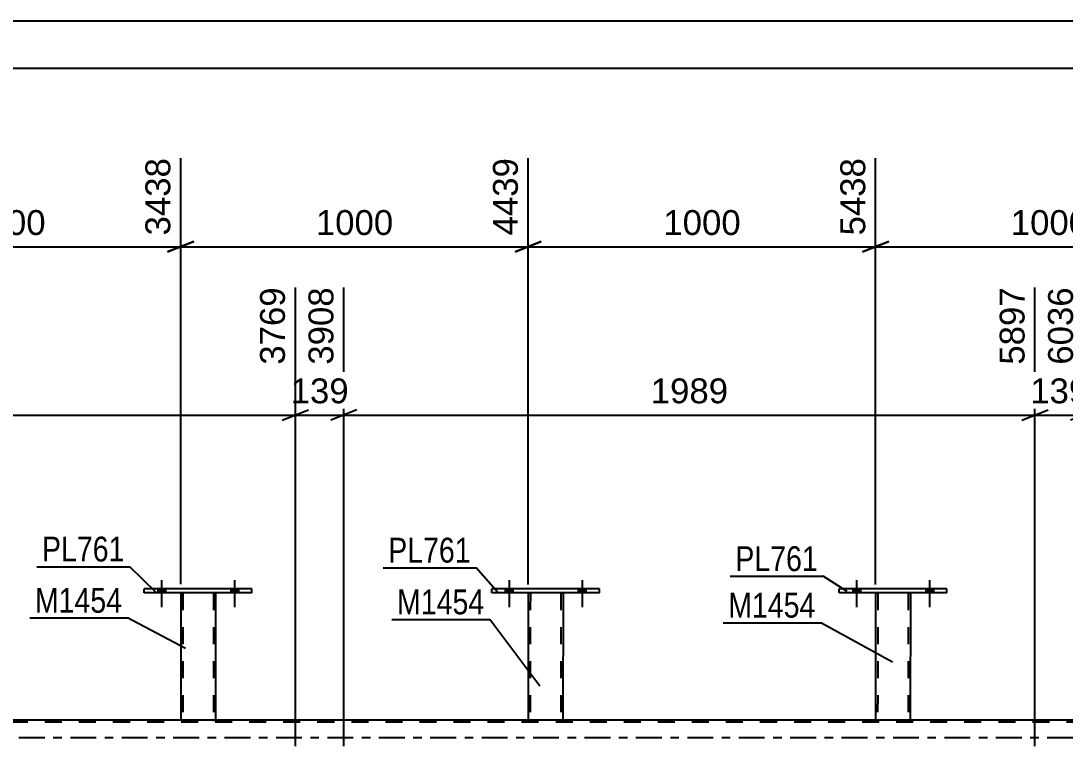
# Model space of a CAD drawing. Header units: millimetres. Extents: x -57 to 784, y -422 to 172.
# Drawn here: x 116.9 to 237.1, y -1 to 82.5 of the extents above; entities that cross this region are included whole.
import ezdxf

# ---------------------------------------------------------------- set-up
doc = ezdxf.new("R2010")
doc.units = ezdxf.units.MM
doc.linetypes.add('DXK_LINE_DOT2', pattern=[3.9198, 1.9599, -1.9599])
doc.linetypes.add('DXK_LINE_DOT3', pattern=[5.9187, 2.979, -0.9799, 0.9799, -0.9799])
doc.styles.add('Arial', font='ARIAL.TTF', dxfattribs={"height": 0.2})
doc.styles.add('Arial Narrow', font='ARIALN.TTF', dxfattribs={"height": 0.2})

# ---------------------------------------------------------------- blocks, each defined once
blk = doc.blocks.new('Part-122571766-3581 - 3505')
at = {"color": 2, "linetype": 'Continuous'}
for p, q in [((215.31, 16.64), (215.3, 2)), ((219.31, 16.64), (219.3, 2)), ((215.34, 2), (215.3, 2)), ((215.44, 2), (215.34, 2)), ((215.6, 2), (215.44, 2)), ((219.01, 2), (215.6, 2)), ((219.16, 2), (219.01, 2)), ((219.27, 2), (219.16, 2)), ((219.3, 2), (219.27, 2))]:
    blk.add_line(p, q, dxfattribs=at)
at = {"color": 7, "linetype": 'DXK_LINE_DOT2'}
for p, q in [((215.31, 16.64), (215.31, 16.64)), ((215.31, 16.64), (215.31, 16.64)), ((215.31, 16.64), (215.31, 16.64)), ((215.34, 16.64), (215.31, 16.64)), ((215.31, 16.64), (215.34, 16.64)), ((215.45, 16.64), (215.34, 16.64)), ((215.34, 16.64), (215.45, 16.64)), ((215.6, 16.64), (215.45, 16.64)), ((215.45, 16.64), (215.6, 16.64)), ((215.55, 16.64), (215.54, 2)), ((215.55, 16.64), (215.55, 16.64)), ((215.56, 16.64), (215.55, 16.64)), ((215.55, 16.64), (215.56, 16.64)), ((215.62, 16.64), (215.56, 16.64)), ((215.56, 16.64), (215.62, 16.64)), ((219.01, 16.64), (215.6, 16.64)), ((219.01, 16.64), (215.6, 16.64)), ((218.92, 16.64), (215.62, 16.64)), ((215.62, 16.64), (215.69, 16.64)), ((219, 16.64), (215.69, 16.64)), ((219, 16.64), (218.92, 16.64)), ((219.05, 16.64), (219, 16.64)), ((219, 16.64), (219.05, 16.64)), ((219.01, 16.64), (219.17, 16.64)), ((219.17, 16.64), (219.01, 16.64)), ((219.07, 16.64), (219.05, 16.64)), ((219.05, 16.64), (219.07, 16.64)), ((219.07, 16.64), (219.06, 2)), ((219.07, 16.64), (219.07, 16.64)), ((219.17, 16.64), (219.27, 16.64)), ((219.27, 16.64), (219.17, 16.64)), ((219.27, 16.64), (219.31, 16.64)), ((219.31, 16.64), (219.27, 16.64)), ((219.31, 16.64), (219.31, 16.64)), ((219.31, 16.64), (219.31, 16.64)), ((219.31, 16.64), (219.31, 16.64)), ((215.3, 2), (215.34, 2)), ((215.34, 2), (215.44, 2)), ((215.44, 2), (215.6, 2)), ((215.56, 2), (215.54, 2)), ((215.54, 2), (215.56, 2)), ((215.61, 2), (215.56, 2)), ((215.56, 2), (215.6, 2)), ((219.01, 2), (215.6, 2)), ((215.6, 2), (215.61, 2)), ((218.91, 2), (215.61, 2)), ((215.61, 2), (215.69, 2)), ((218.99, 2), (215.69, 2)), ((218.99, 2), (218.91, 2)), ((219.04, 2), (218.99, 2)), ((218.99, 2), (219.04, 2)), ((219.01, 2), (219.16, 2)), ((219.06, 2), (219.04, 2)), ((219.04, 2), (219.06, 2)), ((219.16, 2), (219.27, 2)), ((219.27, 2), (219.3, 2))]:
    blk.add_line(p, q, dxfattribs=at)
blk = doc.blocks.new('Part-122571766-3854 - 3505')
at = {"color": 2, "linetype": 'Continuous'}
for p, q in [((135.31, 16.64), (135.31, 2)), ((139.31, 16.64), (139.31, 2)), ((135.34, 2), (135.31, 2)), ((135.45, 2), (135.34, 2)), ((135.6, 2), (135.45, 2)), ((139.01, 2), (135.6, 2)), ((139.17, 2), (139.01, 2)), ((139.27, 2), (139.17, 2)), ((139.31, 2), (139.27, 2))]:
    blk.add_line(p, q, dxfattribs=at)
at = {"color": 7, "linetype": 'DXK_LINE_DOT2'}
for p, q in [((135.31, 16.64), (135.31, 16.64)), ((135.31, 16.64), (135.31, 16.64)), ((135.31, 16.64), (135.31, 16.64)), ((135.35, 16.64), (135.31, 16.64)), ((135.31, 16.64), (135.35, 16.64)), ((135.45, 16.64), (135.35, 16.64)), ((135.35, 16.64), (135.45, 16.64)), ((135.61, 16.64), (135.45, 16.64)), ((135.45, 16.64), (135.61, 16.64)), ((135.55, 16.64), (135.55, 16.64)), ((135.55, 16.64), (135.55, 2)), ((135.57, 16.64), (135.55, 16.64)), ((135.55, 16.64), (135.57, 16.64)), ((135.62, 16.64), (135.57, 16.64)), ((135.57, 16.64), (135.62, 16.64)), ((139.02, 16.64), (135.61, 16.64)), ((139.02, 16.64), (135.61, 16.64)), ((138.92, 16.64), (135.62, 16.64)), ((135.62, 16.64), (135.7, 16.64)), ((139, 16.64), (135.7, 16.64)), ((139, 16.64), (138.92, 16.64)), ((139.05, 16.64), (139, 16.64)), ((139, 16.64), (139.05, 16.64)), ((139.02, 16.64), (139.17, 16.64)), ((139.17, 16.64), (139.02, 16.64)), ((139.07, 16.64), (139.05, 16.64)), ((139.05, 16.64), (139.07, 16.64)), ((139.07, 16.64), (139.07, 16.64)), ((139.07, 16.64), (139.07, 2)), ((139.17, 16.64), (139.28, 16.64)), ((139.28, 16.64), (139.17, 16.64)), ((139.28, 16.64), (139.31, 16.64)), ((139.31, 16.64), (139.28, 16.64)), ((139.31, 16.64), (139.31, 16.64)), ((139.31, 16.64), (139.31, 16.64)), ((139.31, 16.64), (139.31, 16.64)), ((135.31, 2), (135.34, 2)), ((135.34, 2), (135.45, 2)), ((135.45, 2), (135.6, 2)), ((135.57, 2), (135.55, 2)), ((135.55, 2), (135.57, 2)), ((135.62, 2), (135.57, 2)), ((135.57, 2), (135.6, 2)), ((139.01, 2), (135.6, 2)), ((135.6, 2), (135.62, 2)), ((138.92, 2), (135.62, 2)), ((135.62, 2), (135.7, 2)), ((139, 2), (135.7, 2)), ((139, 2), (138.92, 2)), ((139.05, 2), (139, 2)), ((139, 2), (139.05, 2)), ((139.01, 2), (139.17, 2)), ((139.07, 2), (139.05, 2)), ((139.05, 2), (139.07, 2)), ((139.17, 2), (139.27, 2)), ((139.27, 2), (139.31, 2))]:
    blk.add_line(p, q, dxfattribs=at)
blk = doc.blocks.new('Bolt-122571766-3906 - 3505')
at = {"linetype": 'Continuous'}
for points in [[(212.67, 16.64), (213.55, 16.64), (213.55, 17.12), (212.67, 17.12)], [(221.07, 16.64), (221.95, 16.64), (221.95, 17.12), (221.07, 17.12)]]:
    blk.add_hatch(color=1, dxfattribs=at).paths.add_polyline_path(points)
at = {"color": 1, "linetype": 'Continuous'}
for p, q in [((213.11, 18.12), (213.11, 15)), ((221.51, 18.12), (221.51, 15)), ((212.67, 17.12), (212.67, 16.64)), ((213.55, 17.12), (213.55, 16.64)), ((221.07, 17.12), (221.07, 16.64)), ((221.95, 17.12), (221.95, 16.64))]:
    blk.add_line(p, q, dxfattribs=at)
blk = doc.blocks.new('Bolt-122571766-3802 - 3505')
at = {"linetype": 'Continuous'}
for points in [[(132.67, 16.64), (133.55, 16.64), (133.55, 17.12), (132.67, 17.12)], [(141.07, 16.64), (141.95, 16.64), (141.95, 17.12), (141.07, 17.12)]]:
    blk.add_hatch(color=1, dxfattribs=at).paths.add_polyline_path(points)
at = {"color": 1, "linetype": 'Continuous'}
for p, q in [((133.11, 18.12), (133.11, 15)), ((141.51, 18.12), (141.51, 15)), ((132.67, 17.12), (132.67, 16.64)), ((133.55, 17.12), (133.55, 16.64)), ((141.07, 17.12), (141.07, 16.64)), ((141.95, 17.12), (141.95, 16.64))]:
    blk.add_line(p, q, dxfattribs=at)
blk = doc.blocks.new('Part-122571766-3964 - 3505')
at = {"color": 2, "linetype": 'Continuous'}
for p, q in [((171.12, 16.64), (171.12, 17.12)), ((183.52, 17.12), (171.12, 17.12)), ((183.52, 16.64), (183.52, 17.12)), ((183.52, 16.64), (171.12, 16.64))]:
    blk.add_line(p, q, dxfattribs=at)
blk = doc.blocks.new('Bolt-122571766-3895 - 3505')
at = {"linetype": 'Continuous'}
for points in [[(132.67, 16.64), (133.55, 16.64), (133.55, 17.12), (132.67, 17.12)], [(141.07, 16.64), (141.95, 16.64), (141.95, 17.12), (141.07, 17.12)]]:
    blk.add_hatch(color=1, dxfattribs=at).paths.add_polyline_path(points)
at = {"color": 1, "linetype": 'Continuous'}
for p, q in [((133.11, 18.12), (133.11, 15)), ((141.51, 18.12), (141.51, 15)), ((132.67, 17.12), (132.67, 16.64)), ((133.55, 17.12), (133.55, 16.64)), ((141.07, 17.12), (141.07, 16.64)), ((141.95, 17.12), (141.95, 16.64))]:
    blk.add_line(p, q, dxfattribs=at)
blk = doc.blocks.new('Bolt-122571766-3905 - 3505')
at = {"linetype": 'Continuous'}
for points in [[(172.68, 16.64), (173.56, 16.64), (173.56, 17.12), (172.68, 17.12)], [(181.08, 16.64), (181.96, 16.64), (181.96, 17.12), (181.08, 17.12)]]:
    blk.add_hatch(color=1, dxfattribs=at).paths.add_polyline_path(points)
at = {"color": 1, "linetype": 'Continuous'}
for p, q in [((173.12, 18.12), (173.12, 15)), ((181.52, 18.12), (181.52, 15)), ((172.68, 17.12), (172.68, 16.64)), ((173.56, 17.12), (173.56, 16.64)), ((181.08, 17.12), (181.08, 16.64)), ((181.96, 17.12), (181.96, 16.64))]:
    blk.add_line(p, q, dxfattribs=at)
blk = doc.blocks.new('Part-122571766-3974 - 3505')
at = {"color": 7, "linetype": 'DXK_LINE_DOT2'}
for p, q in [((697.85, 1.76), (33.83, 1.76)), ((693.92, 2), (95.3, 2)), ((139.31, 2), (135.31, 2)), ((179.31, 2), (175.31, 2)), ((219.3, 2), (215.3, 2))]:
    blk.add_line(p, q, dxfattribs=at)
at = {"color": 2, "linetype": 'Continuous'}
for p, q in [((135.31, 2), (99.3, 2)), ((175.31, 2), (139.31, 2)), ((215.3, 2), (179.31, 2)), ((255.3, 2), (219.3, 2))]:
    blk.add_line(p, q, dxfattribs=at)
at = {"color": 7, "linetype": 'DXK_LINE_DOT3'}
blk.add_line((33.83, 0), (707.85, 0), dxfattribs=at)
blk = doc.blocks.new('Part-122571766-3985 - 3505')
at = {"color": 2, "linetype": 'Continuous'}
for p, q in [((175.32, 16.64), (175.31, 2)), ((179.32, 16.64), (179.31, 2)), ((175.35, 2), (175.31, 2)), ((175.45, 2), (175.35, 2)), ((175.61, 2), (175.45, 2)), ((179.02, 2), (175.61, 2)), ((179.17, 2), (179.02, 2)), ((179.28, 2), (179.17, 2)), ((179.31, 2), (179.28, 2))]:
    blk.add_line(p, q, dxfattribs=at)
at = {"color": 7, "linetype": 'DXK_LINE_DOT2'}
for p, q in [((175.32, 16.64), (175.32, 16.64)), ((175.32, 16.64), (175.32, 16.64)), ((175.32, 16.64), (175.32, 16.64)), ((175.35, 16.64), (175.32, 16.64)), ((175.32, 16.64), (175.35, 16.64)), ((175.46, 16.64), (175.35, 16.64)), ((175.35, 16.64), (175.46, 16.64)), ((175.61, 16.64), (175.46, 16.64)), ((175.46, 16.64), (175.61, 16.64)), ((175.56, 16.64), (175.55, 2)), ((175.56, 16.64), (175.56, 16.64)), ((175.58, 16.64), (175.56, 16.64)), ((175.56, 16.64), (175.58, 16.64)), ((175.63, 16.64), (175.58, 16.64)), ((175.58, 16.64), (175.63, 16.64)), ((179.02, 16.64), (175.61, 16.64)), ((179.02, 16.64), (175.61, 16.64)), ((178.93, 16.64), (175.63, 16.64)), ((175.63, 16.64), (175.71, 16.64)), ((179.01, 16.64), (175.71, 16.64)), ((179.01, 16.64), (178.93, 16.64)), ((179.06, 16.64), (179.01, 16.64)), ((179.01, 16.64), (179.06, 16.64)), ((179.02, 16.64), (179.18, 16.64)), ((179.18, 16.64), (179.02, 16.64)), ((179.08, 16.64), (179.06, 16.64)), ((179.06, 16.64), (179.08, 16.64)), ((179.08, 16.64), (179.07, 2)), ((179.08, 16.64), (179.08, 16.64)), ((179.18, 16.64), (179.28, 16.64)), ((179.28, 16.64), (179.18, 16.64)), ((179.28, 16.64), (179.32, 16.64)), ((179.32, 16.64), (179.28, 16.64)), ((179.32, 16.64), (179.32, 16.64)), ((179.32, 16.64), (179.32, 16.64)), ((179.32, 16.64), (179.32, 16.64)), ((175.31, 2), (175.35, 2)), ((175.35, 2), (175.45, 2)), ((175.45, 2), (175.61, 2)), ((175.57, 2), (175.55, 2)), ((175.55, 2), (175.57, 2)), ((175.62, 2), (175.57, 2)), ((175.57, 2), (175.61, 2)), ((179.02, 2), (175.61, 2)), ((175.61, 2), (175.62, 2)), ((178.93, 2), (175.62, 2)), ((175.62, 2), (175.7, 2)), ((179, 2), (175.7, 2)), ((179, 2), (178.93, 2)), ((179.05, 2), (179, 2)), ((179, 2), (179.05, 2)), ((179.02, 2), (179.17, 2)), ((179.07, 2), (179.05, 2)), ((179.05, 2), (179.07, 2)), ((179.17, 2), (179.28, 2)), ((179.28, 2), (179.31, 2))]:
    blk.add_line(p, q, dxfattribs=at)
blk = doc.blocks.new('Bolt-122571766-4017 - 3505')
at = {"linetype": 'Continuous'}
for points in [[(172.68, 16.64), (173.56, 16.64), (173.56, 17.12), (172.68, 17.12)], [(181.08, 16.64), (181.96, 16.64), (181.96, 17.12), (181.08, 17.12)]]:
    blk.add_hatch(color=1, dxfattribs=at).paths.add_polyline_path(points)
at = {"color": 1, "linetype": 'Continuous'}
for p, q in [((173.12, 18.12), (173.12, 15)), ((181.52, 18.12), (181.52, 15)), ((172.68, 17.12), (172.68, 16.64)), ((173.56, 17.12), (173.56, 16.64)), ((181.08, 17.12), (181.08, 16.64)), ((181.96, 17.12), (181.96, 16.64))]:
    blk.add_line(p, q, dxfattribs=at)
blk = doc.blocks.new('Part-122571766-4027 - 3505')
at = {"color": 2, "linetype": 'Continuous'}
for p, q in [((211.11, 16.64), (211.11, 17.12)), ((223.51, 17.12), (211.11, 17.12)), ((223.51, 16.64), (223.51, 17.12)), ((223.51, 16.64), (211.11, 16.64))]:
    blk.add_line(p, q, dxfattribs=at)
blk = doc.blocks.new('Part-122571766-4033 - 3505')
at = {"color": 2, "linetype": 'Continuous'}
for p, q in [((131.11, 16.64), (131.11, 17.12)), ((143.51, 17.12), (131.11, 17.12)), ((143.51, 16.64), (143.51, 17.12)), ((143.51, 16.64), (131.11, 16.64))]:
    blk.add_line(p, q, dxfattribs=at)
blk = doc.blocks.new('Bolt-122571766-4058 - 3505')
at = {"linetype": 'Continuous'}
for points in [[(212.67, 16.64), (213.55, 16.64), (213.55, 17.12), (212.67, 17.12)], [(221.07, 16.64), (221.95, 16.64), (221.95, 17.12), (221.07, 17.12)]]:
    blk.add_hatch(color=1, dxfattribs=at).paths.add_polyline_path(points)
at = {"color": 1, "linetype": 'Continuous'}
for p, q in [((213.11, 18.12), (213.11, 15)), ((221.51, 18.12), (221.51, 15)), ((212.67, 17.12), (212.67, 16.64)), ((213.55, 17.12), (213.55, 16.64)), ((221.07, 17.12), (221.07, 16.64)), ((221.95, 17.12), (221.95, 16.64))]:
    blk.add_line(p, q, dxfattribs=at)
blk = doc.blocks.new('StraightDimension-122571766-4810 - 3505')
at = {"color": 7, "linetype": 'Continuous'}
for p, q in [((215.31, 17.62), (215.31, 66.72)), ((255.31, 17.6), (255.31, 66.72)), ((216.81, 57.13), (213.81, 55.93)), ((215.31, 56.53), (255.31, 56.53)), ((253.81, 55.93), (256.81, 57.13))]:
    blk.add_line(p, q, dxfattribs=at)
at = {"color": 0}
blk.add_wipeout([(240.35, 57.28), (240.35, 61.48), (230.26, 61.48), (230.26, 57.28)], dxfattribs=at)
at = {"color": 3, "style": 'Arial'}
blk.add_text('1000', height=2.865, dxfattribs=at).set_placement((230.86, 57.88))
at = {"color": 0, "linetype": 'Continuous'}
blk.add_wipeout([(254.71, 67.32), (250.51, 67.32), (250.51, 57.23), (254.71, 57.23)], dxfattribs=at)
at = {"color": 3, "linetype": 'Continuous', "style": 'Arial'}
blk.add_text('6438', height=2.865, rotation=90.0002, dxfattribs=at).set_placement((254.11, 57.83))
blk = doc.blocks.new('StraightDimension-122571766-4668 - 3505')
at = {"color": 7, "linetype": 'Continuous'}
for p, q in [((154.09, -1), (154.09, 51.84)), ((233.65, -1), (233.65, 51.84)), ((155.59, 37.74), (152.59, 36.54)), ((232.15, 36.54), (235.15, 37.74)), ((154.09, 37.14), (233.65, 37.14))]:
    blk.add_line(p, q, dxfattribs=at)
at = {"color": 0}
blk.add_wipeout([(198.92, 37.89), (198.92, 42.09), (188.82, 42.09), (188.82, 37.89)], dxfattribs=at)
at = {"color": 3, "style": 'Arial'}
blk.add_text('1989', height=2.865, dxfattribs=at).set_placement((189.42, 38.49))
at = {"color": 0, "linetype": 'Continuous'}
blk.add_wipeout([(233.05, 52.44), (228.85, 52.44), (228.85, 42.34), (233.05, 42.34)], dxfattribs=at)
at = {"color": 3, "linetype": 'Continuous', "style": 'Arial'}
blk.add_text('5897', height=2.865, rotation=90.0002, dxfattribs=at).set_placement((232.45, 42.94))
blk = doc.blocks.new('StraightDimension-122571766-4826 - 3505')
at = {"color": 7, "linetype": 'Continuous'}
for p, q in [((135.31, 17.64), (135.31, 66.72)), ((175.32, 17.63), (175.32, 66.72)), ((136.81, 57.13), (133.81, 55.93)), ((135.31, 56.53), (175.32, 56.53)), ((173.82, 55.93), (176.82, 57.13))]:
    blk.add_line(p, q, dxfattribs=at)
at = {"color": 0}
blk.add_wipeout([(160.36, 57.28), (160.36, 61.48), (150.27, 61.48), (150.27, 57.28)], dxfattribs=at)
at = {"color": 3, "style": 'Arial'}
blk.add_text('1000', height=2.865, dxfattribs=at).set_placement((150.87, 57.88))
at = {"color": 0, "linetype": 'Continuous'}
blk.add_wipeout([(174.72, 67.32), (170.52, 67.32), (170.52, 57.23), (174.72, 57.23)], dxfattribs=at)
at = {"color": 3, "linetype": 'Continuous', "style": 'Arial'}
blk.add_text('4439', height=2.865, rotation=90.0002, dxfattribs=at).set_placement((174.12, 57.83))
blk = doc.blocks.new('StraightDimension-122571766-4682 - 3505')
at = {"color": 7, "linetype": 'Continuous'}
for p, q in [((148.51, -1), (148.51, 51.84)), ((154.09, -1), (154.09, 51.84)), ((147.01, 36.54), (150.01, 37.74)), ((155.59, 37.74), (152.59, 36.54)), ((148.51, 37.14), (154.09, 37.14))]:
    blk.add_line(p, q, dxfattribs=at)
at = {"color": 0}
blk.add_wipeout([(155.24, 37.89), (155.24, 42.09), (147.37, 42.09), (147.37, 37.89)], dxfattribs=at)
at = {"color": 3, "style": 'Arial'}
blk.add_text('139', height=2.865, dxfattribs=at).set_placement((147.97, 38.49))
at = {"color": 0, "linetype": 'Continuous'}
blk.add_wipeout([(153.49, 52.44), (149.29, 52.44), (149.29, 42.34), (153.49, 42.34)], dxfattribs=at)
at = {"color": 3, "linetype": 'Continuous', "style": 'Arial'}
blk.add_text('3908', height=2.865, rotation=90.0002, dxfattribs=at).set_placement((152.89, 42.94))
blk = doc.blocks.new('StraightDimension-122571766-4700 - 3505')
at = {"color": 7, "linetype": 'Continuous'}
for p, q in [((148.51, -1), (148.51, 51.84)), ((64.7, -1), (64.7, 47.34)), ((66.2, 37.74), (63.2, 36.54)), ((147.01, 36.54), (150.01, 37.74)), ((64.7, 37.14), (148.51, 37.14))]:
    blk.add_line(p, q, dxfattribs=at)
at = {"color": 0}
blk.add_wipeout([(111.65, 37.89), (111.65, 42.09), (101.56, 42.09), (101.56, 37.89)], dxfattribs=at)
at = {"color": 3, "style": 'Arial'}
blk.add_text('2095', height=2.865, dxfattribs=at).set_placement((102.16, 38.49))
at = {"color": 0, "linetype": 'Continuous'}
blk.add_wipeout([(147.91, 52.44), (143.71, 52.44), (143.71, 42.34), (147.91, 42.34)], dxfattribs=at)
at = {"color": 3, "linetype": 'Continuous', "style": 'Arial'}
blk.add_text('3769', height=2.865, rotation=90.0002, dxfattribs=at).set_placement((147.31, 42.94))
blk = doc.blocks.new('StraightDimension-122571766-4654 - 3505')
at = {"color": 7, "linetype": 'Continuous'}
for p, q in [((233.65, -1), (233.65, 51.84)), ((239.22, -1), (239.22, 51.84)), ((232.15, 36.54), (235.15, 37.74)), ((240.72, 37.74), (237.72, 36.54)), ((233.65, 37.14), (239.22, 37.14))]:
    blk.add_line(p, q, dxfattribs=at)
at = {"color": 0}
blk.add_wipeout([(240.37, 37.89), (240.37, 42.09), (232.5, 42.09), (232.5, 37.89)], dxfattribs=at)
at = {"color": 3, "style": 'Arial'}
blk.add_text('139', height=2.865, dxfattribs=at).set_placement((233.1, 38.49))
at = {"color": 0, "linetype": 'Continuous'}
blk.add_wipeout([(238.62, 52.44), (234.42, 52.44), (234.42, 42.34), (238.62, 42.34)], dxfattribs=at)
at = {"color": 3, "linetype": 'Continuous', "style": 'Arial'}
blk.add_text('6036', height=2.865, rotation=90.0002, dxfattribs=at).set_placement((238.02, 42.94))
blk = doc.blocks.new('StraightDimension-122571766-4818 - 3505')
at = {"color": 7, "linetype": 'Continuous'}
for p, q in [((175.32, 17.63), (175.32, 66.72)), ((215.31, 17.62), (215.31, 66.72)), ((176.82, 57.13), (173.82, 55.93)), ((175.32, 56.53), (215.31, 56.53)), ((213.81, 55.93), (216.81, 57.13))]:
    blk.add_line(p, q, dxfattribs=at)
at = {"color": 0}
blk.add_wipeout([(200.36, 57.28), (200.36, 61.48), (190.27, 61.48), (190.27, 57.28)], dxfattribs=at)
at = {"color": 3, "style": 'Arial'}
blk.add_text('1000', height=2.865, dxfattribs=at).set_placement((190.87, 57.88))
at = {"color": 0, "linetype": 'Continuous'}
blk.add_wipeout([(214.71, 67.32), (210.51, 67.32), (210.51, 57.23), (214.71, 57.23)], dxfattribs=at)
at = {"color": 3, "linetype": 'Continuous', "style": 'Arial'}
blk.add_text('5438', height=2.865, rotation=90.0002, dxfattribs=at).set_placement((214.11, 57.83))
blk = doc.blocks.new('StraightDimension-122571766-4834 - 3505')
at = {"color": 7, "linetype": 'Continuous'}
for p, q in [((95.31, 17.64), (95.31, 66.72)), ((135.31, 17.64), (135.31, 66.72)), ((96.81, 57.13), (93.81, 55.93)), ((95.31, 56.53), (135.31, 56.53)), ((133.81, 55.93), (136.81, 57.13))]:
    blk.add_line(p, q, dxfattribs=at)
at = {"color": 0}
blk.add_wipeout([(120.36, 57.28), (120.36, 61.48), (110.26, 61.48), (110.26, 57.28)], dxfattribs=at)
at = {"color": 3, "style": 'Arial'}
blk.add_text('1000', height=2.865, dxfattribs=at).set_placement((110.86, 57.88))
at = {"color": 0, "linetype": 'Continuous'}
blk.add_wipeout([(134.71, 67.32), (130.51, 67.32), (130.51, 57.23), (134.71, 57.23)], dxfattribs=at)
at = {"color": 3, "linetype": 'Continuous', "style": 'Arial'}
blk.add_text('3438', height=2.865, rotation=90.0002, dxfattribs=at).set_placement((134.11, 57.83))
blk = doc.blocks.new('StraightDimension-122571766-6719 - 5456')
at = {"color": 7, "linetype": 'Continuous'}
blk.add_line((8.64, 77.08), (698.49, 77.08), dxfattribs=at)
blk = doc.blocks.new('StraightDimension-122571766-6068 - 5456')
at = {"color": 7, "linetype": 'Continuous'}
blk.add_line((9.28, 82.54), (697.85, 82.54), dxfattribs=at)
blk = doc.blocks.new('Mark-122571766-3577 - 3505')
at = {"color": 0}
blk.add_wipeout([(208.39, 13.8), (208.39, 16.8), (198.34, 16.8), (198.34, 13.8)], dxfattribs=at)
blk.add_wipeout([(208.39, 13.8), (208.39, 16.8), (198.34, 16.8), (198.34, 13.8)], dxfattribs=at)
at = {"color": 30, "linetype": 'Continuous'}
for p in [(197.74, 13.2), (217.24, 8.69)]:
    blk.add_line(p, (208.99, 13.2), dxfattribs=at)
at = {"color": 3, "style": 'Arial Narrow'}
blk.add_text('M1454', height=2.863, dxfattribs=at).set_placement((198.34, 13.8))
blk = doc.blocks.new('Mark-122571766-3850 - 3505')
at = {"color": 0}
blk.add_wipeout([(128.59, 14.36), (128.59, 17.36), (118.53, 17.36), (118.53, 14.36)], dxfattribs=at)
blk.add_wipeout([(128.59, 14.36), (128.59, 17.36), (118.53, 17.36), (118.53, 14.36)], dxfattribs=at)
at = {"color": 30, "linetype": 'Continuous'}
for p in [(117.93, 13.76), (135.86, 10.26)]:
    blk.add_line(p, (129.19, 13.76), dxfattribs=at)
at = {"color": 3, "style": 'Arial Narrow'}
blk.add_text('M1454', height=2.863, dxfattribs=at).set_placement((118.53, 14.36))
blk = doc.blocks.new('Mark-122571766-3960 - 3505')
at = {"color": 0}
blk.add_wipeout([(168.71, 20.14), (168.71, 23.14), (159.2, 23.14), (159.2, 20.14)], dxfattribs=at)
blk.add_wipeout([(168.71, 20.14), (168.71, 23.14), (159.2, 23.14), (159.2, 20.14)], dxfattribs=at)
at = {"color": 30, "linetype": 'Continuous'}
for p in [(158.6, 19.54), (171.84, 16.64)]:
    blk.add_line(p, (169.31, 19.54), dxfattribs=at)
at = {"color": 3, "style": 'Arial Narrow'}
blk.add_text('PL761', height=2.863, dxfattribs=at).set_placement((159.2, 20.14))
blk = doc.blocks.new('Mark-122571766-3981 - 3505')
at = {"color": 0}
blk.add_wipeout([(170.28, 14.18), (170.28, 17.18), (160.22, 17.18), (160.22, 14.18)], dxfattribs=at)
blk.add_wipeout([(170.28, 14.18), (170.28, 17.18), (160.22, 17.18), (160.22, 14.18)], dxfattribs=at)
at = {"color": 30, "linetype": 'Continuous'}
for p in [(159.62, 13.58), (176.64, 5.9)]:
    blk.add_line(p, (170.88, 13.58), dxfattribs=at)
at = {"color": 3, "style": 'Arial Narrow'}
blk.add_text('M1454', height=2.863, dxfattribs=at).set_placement((160.22, 14.18))
blk = doc.blocks.new('Mark-122571766-4023 - 3505')
at = {"color": 0}
blk.add_wipeout([(208.66, 19.16), (208.66, 22.16), (199.16, 22.16), (199.16, 19.16)], dxfattribs=at)
blk.add_wipeout([(208.66, 19.16), (208.66, 22.16), (199.16, 22.16), (199.16, 19.16)], dxfattribs=at)
at = {"color": 30, "linetype": 'Continuous'}
for p in [(198.56, 18.56), (212.04, 16.8)]:
    blk.add_line(p, (209.26, 18.56), dxfattribs=at)
at = {"color": 3, "style": 'Arial Narrow'}
blk.add_text('PL761', height=2.863, dxfattribs=at).set_placement((199.16, 19.16))
blk = doc.blocks.new('Mark-122571766-4029 - 3505')
at = {"color": 0}
blk.add_wipeout([(128.85, 20.27), (128.85, 23.27), (119.35, 23.27), (119.35, 20.27)], dxfattribs=at)
blk.add_wipeout([(128.85, 20.27), (128.85, 23.27), (119.35, 23.27), (119.35, 20.27)], dxfattribs=at)
at = {"color": 30, "linetype": 'Continuous'}
for p in [(118.75, 19.67), (132.45, 16.73)]:
    blk.add_line(p, (129.45, 19.67), dxfattribs=at)
at = {"color": 3, "style": 'Arial Narrow'}
blk.add_text('PL761', height=2.863, dxfattribs=at).set_placement((119.35, 20.27))

msp = doc.modelspace()

# ---------------------------------------------------------------- block references
for name in ['StraightDimension-122571766-6719 - 5456', 'Bolt-122571766-3802 - 3505', 'Bolt-122571766-3895 - 3505', 'Bolt-122571766-3905 - 3505', 'Bolt-122571766-4017 - 3505', 'Bolt-122571766-3906 - 3505', 'Bolt-122571766-4058 - 3505', 'Part-122571766-4033 - 3505', 'Part-122571766-3964 - 3505', 'Part-122571766-4027 - 3505', 'Part-122571766-3854 - 3505', 'Part-122571766-3985 - 3505', 'Part-122571766-3581 - 3505', 'Part-122571766-3974 - 3505']:
    msp.add_blockref(name, (0, 0))

# ---------------------------------------------------------------- next in the draw order: block references
for name in ['StraightDimension-122571766-6068 - 5456', 'StraightDimension-122571766-4810 - 3505']:
    msp.add_blockref(name, (0, 0))

# ---------------------------------------------------------------- next in the draw order: block references
msp.add_blockref('StraightDimension-122571766-4668 - 3505', (0, 0))

# ---------------------------------------------------------------- next in the draw order: block references
for name in ['StraightDimension-122571766-4826 - 3505', 'StraightDimension-122571766-4654 - 3505', 'Mark-122571766-3577 - 3505']:
    msp.add_blockref(name, (0, 0))

# ---------------------------------------------------------------- next in the draw order: block references
for name in ['StraightDimension-122571766-4818 - 3505', 'StraightDimension-122571766-4682 - 3505', 'Mark-122571766-3960 - 3505']:
    msp.add_blockref(name, (0, 0))

# ---------------------------------------------------------------- next in the draw order: block references
for name in ['StraightDimension-122571766-4700 - 3505', 'Mark-122571766-4023 - 3505', 'Mark-122571766-3981 - 3505']:
    msp.add_blockref(name, (0, 0))

# ---------------------------------------------------------------- next in the draw order: block references
msp.add_blockref('StraightDimension-122571766-4834 - 3505', (0, 0))

# ---------------------------------------------------------------- next in the draw order: block references
msp.add_blockref('Mark-122571766-3850 - 3505', (0, 0))

# ---------------------------------------------------------------- next in the draw order: block references
msp.add_blockref('Mark-122571766-4029 - 3505', (0, 0))

doc.saveas('drawing.dxf')
